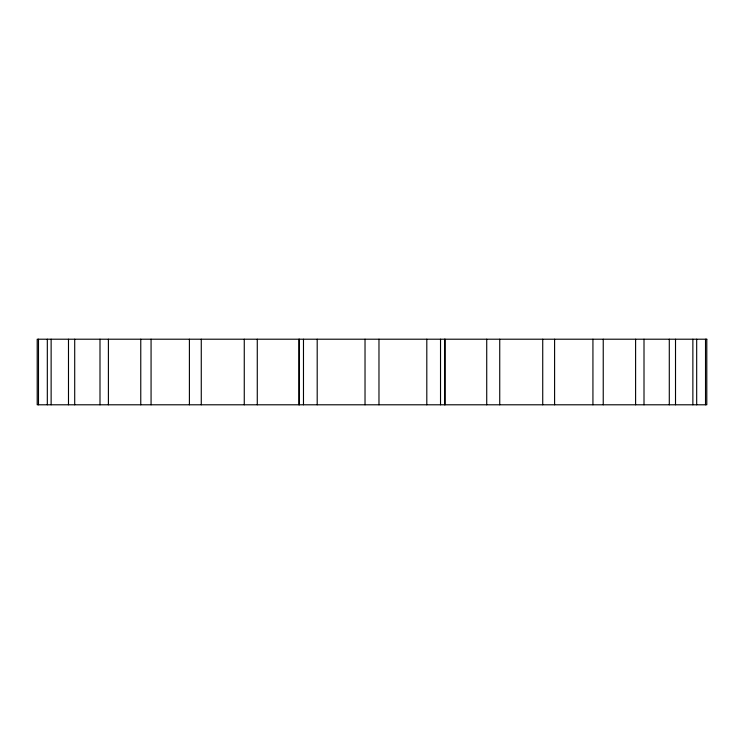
<?xml version="1.0" encoding="UTF-8"?>
<svg xmlns="http://www.w3.org/2000/svg" width="744" height="744" viewBox="0 0 744 744"><rect width="100%" height="100%" fill="white"/><g stroke="black" fill="none" stroke-linecap="round" stroke-linejoin="round"><path stroke-width="1.12" d="M705.517 339.208L705.517 404.792M696.682 339.208L696.682 404.792M692.869 339.208L692.869 404.792M675.515 339.208L675.515 404.792M669.293 339.208L669.293 404.792M644.006 339.208L644.006 404.792M635.599 339.208L635.599 404.792M603.235 339.208L603.235 404.792M592.931 339.208L592.931 404.792M554.596 339.208L554.596 404.792M542.729 339.208L542.729 404.792M499.736 339.208L499.736 404.792M486.725 339.208L486.725 404.792M445.126 339.208L445.117 404.792M444.614 339.208L444.614 404.792M440.522 339.208L440.522 404.792M426.805 339.208L426.805 404.792M378.975 339.208L378.975 404.792M365.025 339.208L365.025 404.792M317.195 339.208L317.195 404.792M303.478 339.208L303.478 404.792M299.386 339.208L299.386 404.792M298.883 339.208L298.874 404.792M257.275 339.208L257.275 404.792M244.264 339.208L244.264 404.792M201.271 339.208L201.271 404.792M189.404 339.208L189.404 404.792M151.069 339.208L151.069 404.792M140.765 339.208L140.765 404.792M108.401 339.208L108.401 404.792M99.994 339.208L99.994 404.792M74.707 339.208L74.707 404.792M68.485 339.208L68.485 404.792M51.131 339.208L51.131 404.792M47.318 339.208L47.318 404.792M38.483 339.208L38.483 404.792M706.8 339.208L37.2 339.208L37.2 404.792L706.8 404.792L706.8 339.208"/></g></svg>
